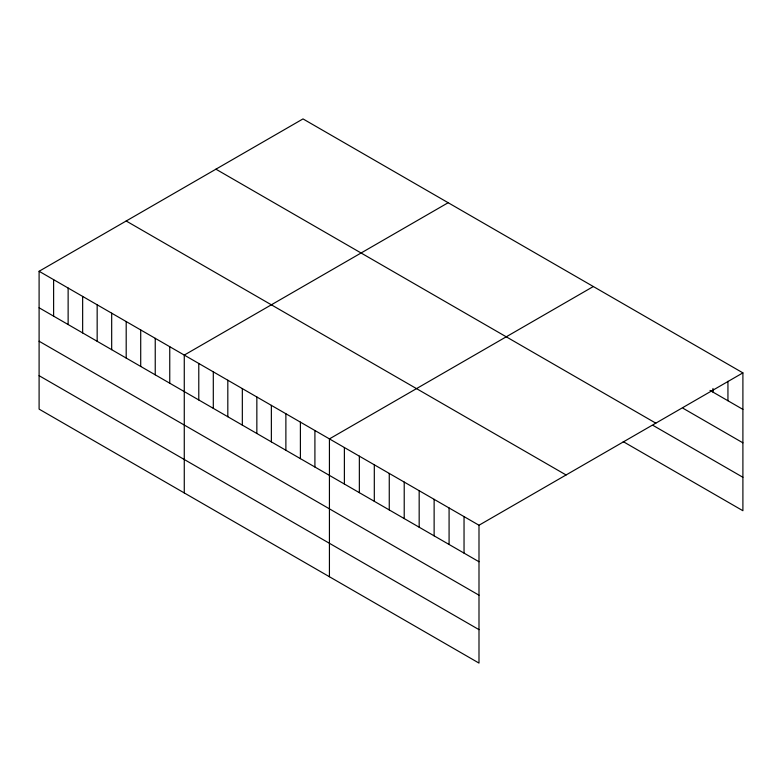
<?xml version="1.0" encoding="UTF-8"?>
<svg xmlns="http://www.w3.org/2000/svg" width="782" height="782" viewBox="0 0 782 782"><rect width="100%" height="100%" fill="white"/><g stroke="black" fill="none" stroke-linecap="round" stroke-linejoin="round"><path stroke-width="1.17" d="M39.1 271.276L478.995 525.24L478.995 663.087L39.1 409.123L39.1 271.276L303.005 118.913L742.9 372.877L742.9 510.724L623.244 441.644M448.174 202.714L184.269 355.087L184.269 492.934M593.333 286.525L329.427 438.898L329.427 576.745M478.995 525.24L742.9 372.877M709.997 390.394L742.9 409.387M683.077 408.292L742.9 442.827M215.92 169.186L655.815 423.16M653.166 425.476L742.9 477.284M126.185 220.993L566.08 474.967M39.1 307.776L478.995 561.75M39.1 341.226L478.995 595.19M39.1 375.683L478.995 629.647M727.944 381.284L727.944 400.755M712.989 388.468L712.989 392.114M464.039 516.609L464.039 553.118M449.083 507.977L449.083 544.477M434.127 499.336L434.127 535.846M419.172 490.705L419.172 527.215M404.216 482.064L404.216 518.574M389.26 473.433L389.26 509.942M374.304 464.801L374.304 501.301M359.349 456.16L359.349 492.67M344.383 447.529L344.383 484.038M314.911 430.511L314.911 467.02M300.396 422.133L300.396 458.643M285.88 413.746L285.88 450.256M271.364 405.369L271.364 441.879M256.848 396.992L256.848 433.492M242.332 388.605L242.332 425.115M227.816 380.228L227.816 416.738M213.3 371.841L213.3 408.351M198.784 363.464L198.784 399.973M169.753 346.7L169.753 383.209M155.237 338.323L155.237 374.832M140.711 329.936L140.711 366.445M126.195 321.558L126.195 358.068M111.679 313.181L111.679 349.681M97.164 304.794L97.164 341.304M82.648 296.417L82.648 332.927M68.132 288.03L68.132 324.54M53.616 279.653L53.616 316.163"/></g></svg>
